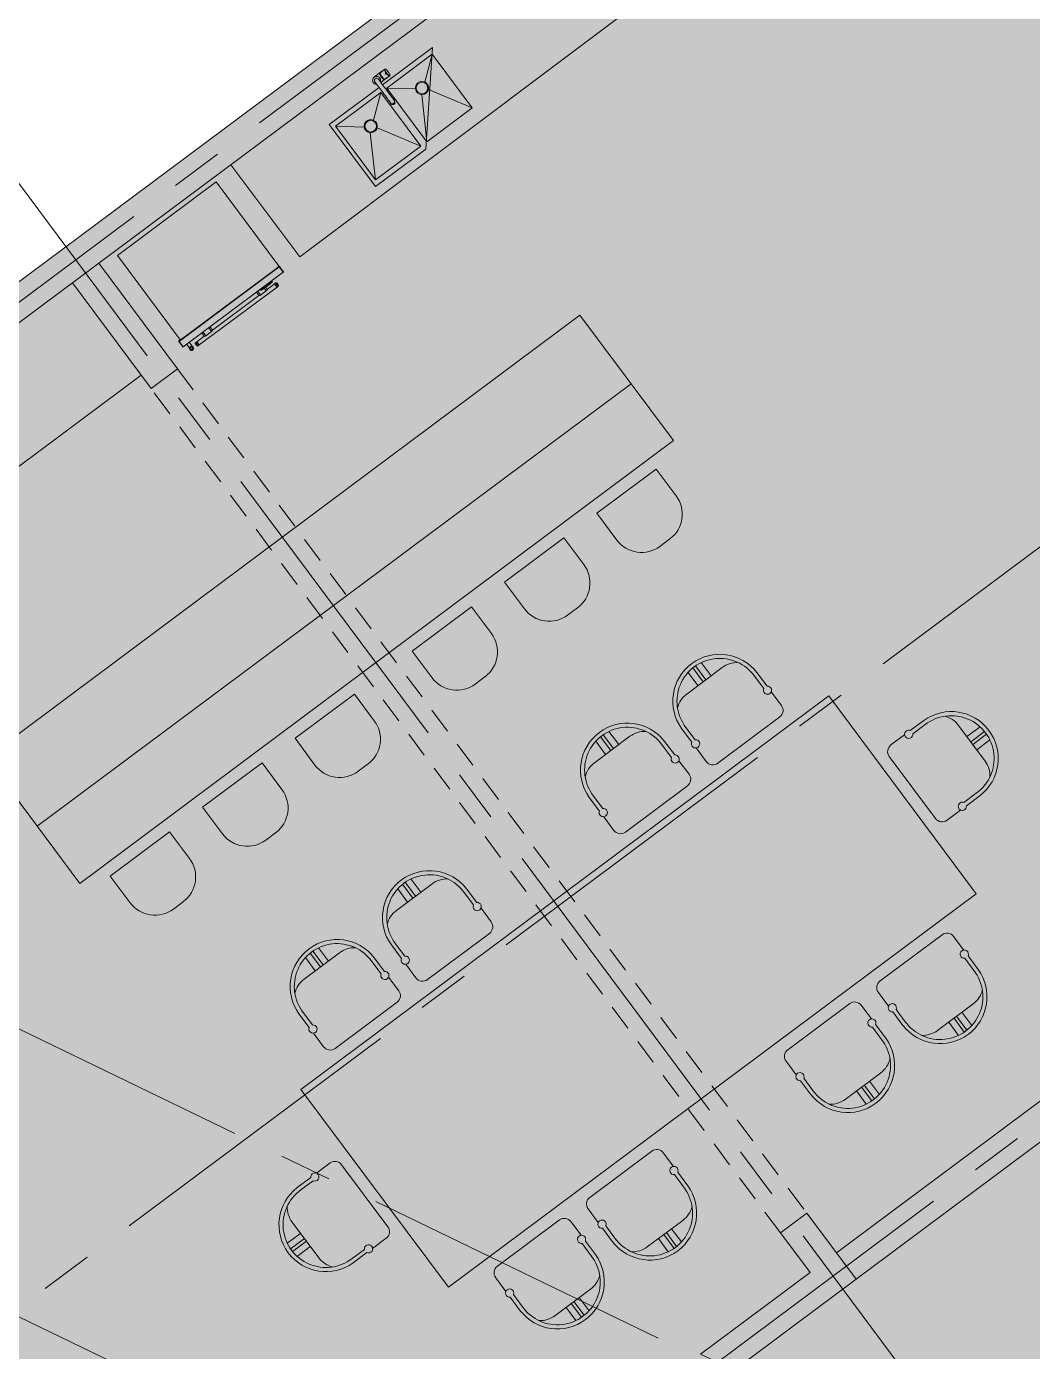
# Model space of a CAD drawing. Header units: metres. Extents: x -466 to 1322, y -1072 to 50.
# Drawn here: x 820.5 to 826.61, y -196.56 to -188.51 of the extents above; entities that cross this region are included whole.
import ezdxf

# ---------------------------------------------------------------- set-up
doc = ezdxf.new("R2010")
doc.units = ezdxf.units.M
for name, pattern in [('B1 P BAJA$0$HIDDEN', [9.525, 6.35, -3.175]), ('CENTER2', [28.575, 19.05, -3.175, 3.175, -3.175]), ('Hidden 1_16_', [0.002381, 0.001587, -0.00079375])]:
    doc.linetypes.add(name, pattern=pattern)
for name, color, linetype, lineweight in [('A - Hatch muros', 4, 'Continuous', 0), ('A - MURO BAJO', 2, 'Continuous', 0), ('A - PROY', 250, 'B1 P BAJA$0$HIDDEN', 0), ('A-EJES', 61, 'CENTER2', 0), ('A-Furn-Ktch', 122, 'Continuous', 5), ('A-MUEBLES', 5, 'Continuous', 0), ('A-MURO INT', 4, 'Continuous', 0)]:
    doc.layers.add(name, color=color, linetype=linetype, lineweight=lineweight)
doc.layers.add('Hatch Exterior', color=7, linetype='Continuous', lineweight=0, true_color=0xa99b89)
doc.layers.add('Hatch Interior', color=7, linetype='Continuous', lineweight=0, true_color=0xaf6350)
doc.layers.add('Hatch fondo', color=254, linetype='Continuous', lineweight=0, transparency=0.5)

# ---------------------------------------------------------------- blocks, each defined once
blk = doc.blocks.new('SILLA-15')
for p, q in [((-0.05, 0.45), (-0.05, 0.5501)), ((-0.01, 0.45), (-0.01, 0.5548)), ((0.01, 0.45), (0.01, 0.5548)), ((0.05, 0.45), (0.05, 0.5501))]:
    blk.add_line(p, q)
blk.add_lwpolyline([(0.285, 0.1967, -3.732051), (0.26, 0.1967), (0.26, 0.2901, 1.018704), (-0.26, 0.2901), (-0.26, 0.1967, -3.732051), (-0.285, 0.1967), (-0.285, 0.3, -0.982456), (0.285, 0.3)], format="xyb", close=True)
for points in [[(0.2302, 0.4159, 0.173601), (0.135, 0.45), (-0.135, 0.45, 0.173601), (-0.2302, 0.4159)], [(0.285, 0.1533), (0.285, 0.05, -0.414214), (0.235, 0), (-0.235, 0, -0.414214), (-0.285, 0.05), (-0.285, 0.1533)]]:
    blk.add_lwpolyline(points, format="xyb")

msp = doc.modelspace()

# ---------------------------------------------------------------- hatches: boundary and pattern name
at = {"layer": 'A - Hatch muros', "transparency": 33554687}
h = msp.add_hatch(color=256, dxfattribs=at)
h.dxf.hatch_style = 1
h.paths.add_polyline_path([(819.3328, -197.2508), (818.2571, -195.8076), (816.6535, -197.0028), (817.7292, -198.446), (813.4583, -201.6295), (808.2819, -199.1269), (820.1785, -190.2596), (846.3517, -170.751), (846.4712, -170.9113), (828.6338, -184.2067), (833.2355, -190.3804), (833.0751, -190.5), (828.4734, -184.3263), (822.4178, -188.8399), (822.2574, -188.9594), (814.8009, -194.5173), (815.3985, -195.3191), (815.2382, -195.4386), (814.6405, -194.6368), (812.7163, -196.0711), (813.3139, -196.8729), (813.1535, -196.9924), (812.5559, -196.1906), (808.6656, -199.0903), (813.436, -201.3966), (815.3647, -199.959), (813.6914, -197.714), (813.8517, -197.5945), (815.5251, -199.8395), (817.4494, -198.4052), (815.776, -196.1602), (815.9364, -196.0407), (816.534, -196.8425), (818.2979, -195.5277), (819.4639, -197.092)])
h = msp.add_hatch(color=256, dxfattribs=at)
h.dxf.hatch_style = 1
h.paths.add_polyline_path([(820.7763, -190.0634), (821.2544, -190.7048), (821.4148, -190.5853), (820.9367, -189.9439)])
h = msp.add_hatch(color=256, dxfattribs=at)
h.dxf.hatch_style = 1
h.paths.add_polyline_path([(824.7969, -196.6703), (825.5384, -196.1176), (825.2396, -195.7167), (825.0792, -195.8362), (825.2585, -196.0768), (824.5939, -196.5721)])
at = {"layer": 'Hatch Exterior', "transparency": 33554687}
h = msp.add_hatch(color=256, dxfattribs=at)
h.dxf.hatch_style = 1
h.paths.add_polyline_path([(846.3517, -170.751), (849.28, -174.6797), (850.7508, -173.5834), (851.8974, -176.4705), (845.0387, -181.5827), (825.5384, -196.1176), (820.9367, -189.9439)])
at = {"layer": 'Hatch fondo', "transparency": 33554559}
h = msp.add_hatch(color=256, dxfattribs=at)
h.dxf.hatch_style = 1
edge = h.paths.add_edge_path()
edge.add_line((813.4583, -201.6295), (817.5689, -198.5656))
edge.add_line((817.5689, -198.5656), (818.1976, -199.4091))
edge.add_arc((819.7108, -201.2719), 2.4, 129.08763, 313.62483)
edge.add_line((821.3667, -203.0092), (823.7178, -204.1459))
edge.add_line((823.7178, -204.1459), (822.7603, -206.1266))
edge.add_line((822.7603, -206.1266), (813.4583, -201.6295))
h.paths.add_polyline_path([(826.3193, -197.4063), (824.7969, -196.6703), (846.546, -180.2757), (851.8974, -176.4705), (850.7508, -173.5834), (849.28, -174.6797), (846.3517, -170.751), (848.8781, -168.8679), (859.5379, -195.7091), (857.2702, -200.5653), (852.2011, -198.7371), (848.7497, -190.4706), (845.6345, -183.0095)])
at = {"layer": 'Hatch Interior', "transparency": 33554687}
h = msp.add_hatch(color=256, dxfattribs=at)
h.dxf.hatch_style = 1
h.paths.add_polyline_path([(812.5967, -195.9108), (820.8172, -189.7835), (825.5384, -196.1176), (824.7969, -196.6703), (848.369, -208.0663), (845.3112, -214.389), (840.9909, -212.2996), (840.6862, -212.9298), (836.4548, -210.8841), (836.7594, -210.2539), (820.7387, -202.4835), (819.7911, -201.2126), (821.3946, -200.0169), (819.3328, -197.2508), (815.6446, -199.9998)])

# ---------------------------------------------------------------- linework, layer by layer
at = {"layer": 'A - Hatch muros'}
msp.add_lwpolyline([(820.7763, -190.0634), (821.2544, -190.7048), (821.4148, -190.5853), (820.9367, -189.9439)], close=True, dxfattribs=at)
at = {"layer": 'A - MURO BAJO', "ltscale": 0.05}
msp.add_line((820.5634, -193.3652), (824.1715, -190.6759), dxfattribs=at)
for points in [[(847.9112, -179.1922), (836.4411, -187.7416), (825.4188, -195.9572)], [(821.7398, -189.3453), (822.1576, -189.9057), (826.4145, -186.7088), (826.0082, -186.1637)], [(821.1947, -190.6247), (816.9831, -193.7638), (816.5648, -193.2025)], [(825.2585, -196.0768), (824.8955, -196.3473)]]:
    msp.add_lwpolyline(points, dxfattribs=at)
at = {"layer": 'A - MURO BAJO'}
msp.add_lwpolyline([(847.9878, -179.3845), (836.5607, -187.902), (825.5384, -196.1176)], dxfattribs=at)
at = {"layer": 'A - MURO BAJO', "ltscale": 0.05}
msp.add_lwpolyline([(820.8222, -193.7127), (824.4293, -191.0218), (823.8607, -190.2589), (820.2525, -192.9484)], close=True, dxfattribs=at)
at = {"layer": 'A - PROY', "color": 250, "linetype": 'Hidden 1_16_', "ltscale": 100}
for points in [[(821.4148, -190.5853), (825.2396, -195.7167)], [(825.0792, -195.8362), (821.2544, -190.7048)]]:
    msp.add_lwpolyline(points, dxfattribs=at)
at = {"layer": 'A-EJES', "ltscale": 0.1}
for p, q in [((846.351, -170.8762), (804.6473, -201.9608)), ((845.559, -177.578), (809.652, -204.3418)), ((846.6291, -180.2726), (812.4939, -205.7158)), ((826.3546, -197.38), (818.3746, -186.6739)), ((852.6349, -210.1561), (812.7441, -190.8707)), ((852.0844, -211.6394), (811.3204, -191.9318))]:
    msp.add_line(p, q, dxfattribs=at)
at = {"layer": 'A-Furn-Ktch'}
for points in [[(822.6615, -188.8597), (822.9643, -188.634), (822.9231, -189.2507), (822.618, -189.4781), (822.3372, -189.1014), (822.6398, -188.8759)], [(822.9174, -188.8429), (822.962, -188.6745)], [(822.6457, -188.7864), (822.6747, -188.7648)], [(822.6736, -188.7668), (822.6465, -188.7858)], [(822.6736, -188.7668), (822.6747, -188.7648)], [(822.6736, -188.7668), (822.674, -188.769)], [(822.674, -188.769), (822.6748, -188.7734)], [(822.6755, -188.7642), (822.6745, -188.7662)], [(822.6745, -188.7662), (822.6746, -188.7698)], [(822.6746, -188.7698), (822.6756, -188.7728)], [(822.6747, -188.7648), (822.6769, -188.7644)], [(822.6776, -188.7789), (822.6748, -188.7734)], [(822.6761, -188.765), (822.6751, -188.767)], [(822.6751, -188.767), (822.6754, -188.7692)], [(822.6754, -188.7692), (822.6762, -188.7736)], [(822.6755, -188.7642), (822.6769, -188.7644)], [(822.6784, -188.7783), (822.6756, -188.7728)], [(822.6761, -188.765), (822.6783, -188.7646)], [(822.6784, -188.7783), (822.6762, -188.7736)], [(822.6769, -188.7644), (822.6803, -188.7656)], [(822.6776, -188.7789), (822.6812, -188.7837)], [(822.6783, -188.7646), (822.6803, -188.7656)], [(822.6784, -188.7783), (822.6812, -188.7837)], [(822.6784, -188.7783), (822.682, -188.7831)], [(822.6803, -188.7656), (822.6829, -188.7674)], [(822.6803, -188.7656), (822.6829, -188.7674)], [(822.6812, -188.7837), (822.683, -188.7861)], [(822.6812, -188.7837), (822.6836, -188.7869)], [(822.682, -188.7831), (822.6856, -188.7879)], [(822.6829, -188.7674), (822.6835, -188.7682)], [(822.6835, -188.7682), (822.6873, -188.7717)], [(822.6873, -188.7717), (822.6917, -188.7759)], [(822.6917, -188.7759), (822.6953, -188.7807)], [(822.6953, -188.7807), (822.6989, -188.7855)], [(822.6097, -188.8137), (822.6433, -188.7882)], [(822.6125, -188.8274), (822.6113, -188.8308)], [(822.6113, -188.8308), (822.6114, -188.8344)], [(822.6114, -188.8344), (822.6122, -188.8389)], [(822.6122, -188.8389), (822.614, -188.8413)], [(822.6143, -188.8248), (822.6125, -188.8274)], [(822.614, -188.8413), (822.6146, -188.8421)], [(822.6161, -188.8222), (822.6143, -188.8248)], [(822.6146, -188.8421), (822.6158, -188.8437)], [(822.6158, -188.8437), (822.6164, -188.8445)], [(822.6199, -188.8206), (822.6161, -188.8222)], [(822.6164, -188.8445), (822.6182, -188.8469)], [(822.6182, -188.8469), (822.6188, -188.8477)], [(822.6188, -188.8477), (822.6206, -188.8501)], [(822.6229, -188.8196), (822.6199, -188.8206)], [(822.6206, -188.8501), (822.6224, -188.8525)], [(822.6224, -188.8525), (822.6248, -188.8558)], [(822.6265, -188.8194), (822.6229, -188.8196)], [(822.6248, -188.8558), (822.626, -188.8574)], [(822.626, -188.8574), (822.629, -188.8614)], [(822.6299, -188.8207), (822.6265, -188.8194)], [(822.629, -188.8614), (822.6338, -188.8678)], [(822.634, -188.8227), (822.6299, -188.8207)], [(822.634, -188.8227), (822.6358, -188.8251)], [(822.6358, -188.8251), (822.6364, -188.8259)], [(822.6364, -188.8259), (822.6376, -188.8275)], [(822.6376, -188.8275), (822.6382, -188.8283)], [(822.6382, -188.8283), (822.6399, -188.8307)], [(822.6399, -188.8307), (822.6405, -188.8315)], [(822.6405, -188.8315), (822.6423, -188.8339)], [(822.6423, -188.8339), (822.6441, -188.8363)], [(822.6431, -188.7896), (822.6427, -188.7924)], [(822.6427, -188.7924), (822.6443, -188.7962)], [(822.6441, -188.7876), (822.6431, -188.7896)], [(822.6431, -188.7896), (822.6433, -188.7882)], [(822.6433, -188.7882), (822.6455, -188.7878)], [(822.6441, -188.7876), (822.6455, -188.7878)], [(822.6441, -188.8363), (822.6465, -188.8396)], [(822.6471, -188.8017), (822.6443, -188.7962)], [(822.6471, -188.8017), (822.6443, -188.7962)], [(822.6447, -188.7884), (822.6445, -188.7898)], [(822.6447, -188.7884), (822.6455, -188.7878)], [(822.6455, -188.7878), (822.6463, -188.7872)], [(822.6461, -188.7886), (822.6455, -188.7878)], [(822.6459, -188.79), (822.6461, -188.7886)], [(822.6475, -188.7938), (822.6459, -188.79)], [(822.6465, -188.7858), (822.6463, -188.7872)], [(822.6465, -188.8396), (822.6477, -188.8412)], [(822.6471, -188.8017), (822.6499, -188.8071)], [(822.6475, -188.7938), (822.6503, -188.7992)], [(822.6477, -188.8412), (822.6501, -188.8444)], [(822.6499, -188.8071), (822.6535, -188.8119)], [(822.6501, -188.8444), (822.6507, -188.8452)], [(822.6525, -188.8039), (822.6503, -188.7992)], [(822.6733, -188.8284), (822.6507, -188.8452)], [(822.6507, -188.8452), (822.6555, -188.8516)], [(822.6531, -188.8047), (822.6525, -188.8039)], [(822.6567, -188.8095), (822.6531, -188.8047)], [(822.6535, -188.8119), (822.6576, -188.8175)], [(822.6555, -188.8516), (822.6615, -188.8597)], [(822.6609, -188.8151), (822.6567, -188.8095)], [(822.6576, -188.8175), (822.662, -188.8218)], [(822.6608, -188.8201), (822.662, -188.8218)], [(822.6653, -188.8194), (822.6609, -188.8151)], [(822.6615, -188.8597), (822.6675, -188.8677)], [(822.662, -188.8218), (822.6659, -188.8252)], [(822.662, -188.8218), (822.6659, -188.8252)], [(822.6691, -188.8228), (822.6653, -188.8194)], [(822.6691, -188.8278), (822.6659, -188.8252)], [(822.6691, -188.8228), (822.6723, -188.8254)], [(822.6725, -188.829), (822.6691, -188.8278)], [(822.6723, -188.8254), (822.6737, -188.8256)], [(822.6733, -188.8284), (822.6725, -188.829)], [(822.6749, -188.8272), (822.6733, -188.8284)], [(822.6737, -188.8256), (822.6743, -188.8264)], [(822.6743, -188.8264), (822.6749, -188.8272)], [(822.6743, -188.8264), (822.6757, -188.8266)], [(822.6757, -188.8266), (822.7046, -188.805)], [(822.6757, -188.8266), (822.6765, -188.826)], [(822.6958, -188.8116), (822.6765, -188.826)], [(822.6784, -188.7883), (822.6776, -188.7889)], [(822.6776, -188.7889), (822.6782, -188.7897)], [(822.678, -188.7911), (822.6778, -188.7925)], [(822.678, -188.7911), (822.6778, -188.7925)], [(822.6778, -188.7925), (822.6784, -188.7933)], [(822.6778, -188.7925), (822.6784, -188.7933)], [(822.678, -188.7911), (822.6782, -188.7897)], [(822.678, -188.7911), (822.6782, -188.7897)], [(822.678, -188.7911), (822.6782, -188.7897)], [(822.678, -188.7911), (822.6786, -188.7919)], [(822.6784, -188.7883), (822.6782, -188.7897)], [(822.6784, -188.7883), (822.6782, -188.7897)], [(822.68, -188.7871), (822.6784, -188.7883)], [(822.68, -188.7871), (822.6784, -188.7883)], [(822.6784, -188.7883), (822.68, -188.7871)], [(822.6786, -188.7919), (822.6784, -188.7933)], [(822.6784, -188.7933), (822.679, -188.7941)], [(822.6784, -188.7933), (822.6798, -188.7935)], [(822.6784, -188.7933), (822.679, -188.7941)], [(822.679, -188.7941), (822.6798, -188.7935)], [(822.679, -188.7941), (822.6798, -188.7935)], [(822.6798, -188.7935), (822.6804, -188.7943)], [(822.6798, -188.7935), (822.6804, -188.7943)], [(822.6798, -188.7935), (822.6804, -188.7943)], [(822.68, -188.7871), (822.6808, -188.7865)], [(822.68, -188.7871), (822.6808, -188.7865)], [(822.68, -188.7871), (822.6808, -188.7865)], [(822.6804, -188.7943), (822.6818, -188.7945)], [(822.6804, -188.7943), (822.6818, -188.7945)], [(822.6804, -188.7943), (822.6818, -188.7945)], [(822.6808, -188.7865), (822.6816, -188.7859)], [(822.6808, -188.7865), (822.6822, -188.7867)], [(822.6808, -188.7865), (822.6822, -188.7867)], [(822.6816, -188.7859), (822.6822, -188.7867)], [(822.6824, -188.7953), (822.6818, -188.7945)], [(822.6824, -188.7953), (822.6818, -188.7945)], [(822.6824, -188.7953), (822.6818, -188.7945)], [(822.6822, -188.7867), (822.683, -188.7861)], [(822.6822, -188.7867), (822.683, -188.7861)], [(822.6822, -188.7867), (822.6836, -188.7869)], [(822.6832, -188.7947), (822.6824, -188.7953)], [(822.6832, -188.7947), (822.6824, -188.7953)], [(822.6832, -188.7947), (822.6824, -188.7953)], [(822.683, -188.7861), (822.6836, -188.7869)], [(822.683, -188.7861), (822.6836, -188.7869)], [(822.6848, -188.7935), (822.6832, -188.7947)], [(822.6848, -188.7935), (822.6832, -188.7947)], [(822.6848, -188.7935), (822.6832, -188.7947)], [(822.6836, -188.7869), (822.685, -188.7871)], [(822.6836, -188.7869), (822.6842, -188.7877)], [(822.6836, -188.7869), (822.685, -188.7871)], [(822.6842, -188.7877), (822.6856, -188.7879)], [(822.6848, -188.7935), (822.6856, -188.7929)], [(822.6848, -188.7935), (822.6856, -188.7929)], [(822.6856, -188.7929), (822.6848, -188.7935)], [(822.685, -188.7871), (822.6856, -188.7879)], [(822.685, -188.7871), (822.6856, -188.7879)], [(822.6856, -188.7879), (822.6854, -188.7893)], [(822.6854, -188.7893), (822.686, -188.7901)], [(822.6862, -188.7887), (822.6856, -188.7879)], [(822.6856, -188.7879), (822.6862, -188.7887)], [(822.6856, -188.7929), (822.6864, -188.7923)], [(822.6856, -188.7929), (822.6864, -188.7923)], [(822.6864, -188.7923), (822.6856, -188.7929)], [(822.6866, -188.7909), (822.6858, -188.7915)], [(822.6866, -188.7909), (822.6858, -188.7915)], [(822.6866, -188.7909), (822.6858, -188.7915)], [(822.6858, -188.7915), (822.6864, -188.7923)], [(822.6864, -188.7923), (822.6858, -188.7915)], [(822.6858, -188.7915), (822.6864, -188.7923)], [(822.686, -188.7901), (822.6862, -188.7887)], [(822.6862, -188.7887), (822.686, -188.7901)], [(822.686, -188.7901), (822.689, -188.7941)], [(822.686, -188.7901), (822.6866, -188.7909)], [(822.686, -188.7901), (822.6866, -188.7909)], [(822.686, -188.7901), (822.6866, -188.7909)], [(822.6862, -188.7887), (822.6892, -188.7927)], [(822.6866, -188.7909), (822.689, -188.7941)], [(822.689, -188.7941), (822.6926, -188.799)], [(822.689, -188.7941), (822.6934, -188.7984)], [(822.6892, -188.7927), (822.6928, -188.7976)], [(822.6926, -188.799), (822.6964, -188.8024)], [(822.6928, -188.7976), (822.6966, -188.801)], [(822.6934, -188.7984), (822.6972, -188.8018)], [(822.7004, -188.8044), (822.6964, -188.8024)], [(822.7006, -188.803), (822.6966, -188.801)], [(822.7004, -188.8044), (822.6972, -188.8018)], [(822.6989, -188.7855), (822.7017, -188.791)], [(822.703, -188.8062), (822.7004, -188.8044)], [(822.7032, -188.8048), (822.7004, -188.8044)], [(822.7026, -188.804), (822.7006, -188.803)], [(822.7017, -188.791), (822.7039, -188.7956)], [(822.7048, -188.8036), (822.7026, -188.804)], [(822.7046, -188.805), (822.703, -188.8062)], [(822.7054, -188.8044), (822.7032, -188.8048)], [(822.7039, -188.7956), (822.7045, -188.7964)], [(822.7045, -188.7964), (822.7061, -188.8002)], [(822.7055, -188.7994), (822.7045, -188.7964)], [(822.7062, -188.8038), (822.7046, -188.805)], [(822.7048, -188.8036), (822.7058, -188.8016)], [(822.7054, -188.8044), (822.7062, -188.8038)], [(822.7058, -188.8016), (822.7055, -188.7994)], [(822.7056, -188.803), (822.7061, -188.8002)], [(822.7056, -188.803), (822.7062, -188.8038)], [(822.7056, -188.803), (822.7062, -188.8038)], [(822.7062, -188.8038), (822.7056, -188.803)], [(822.6058, -189.0753), (822.6505, -188.9067)], [(822.6338, -188.8678), (822.6398, -188.8759)], [(822.6398, -188.8759), (822.6458, -188.8839)], [(822.6458, -188.8839), (822.6518, -188.892)], [(822.6518, -188.892), (822.6584, -188.9008)], [(822.6584, -188.9008), (822.665, -188.9097)], [(822.665, -188.9097), (822.6716, -188.9185)], [(822.6675, -188.8677), (822.6735, -188.8758)], [(822.6716, -188.9185), (822.6782, -188.9273)], [(822.6735, -188.8758), (822.6801, -188.8846)], [(822.6782, -188.9273), (822.6848, -188.9362)], [(822.6801, -188.8846), (822.6867, -188.8935)], [(822.6848, -188.9362), (822.6902, -188.9434)], [(822.861, -188.8851), (822.6867, -188.8797)], [(822.6867, -188.8935), (822.6933, -188.9023)], [(822.6902, -188.9434), (822.6962, -188.9515)], [(822.6933, -188.9023), (822.6999, -188.9112)], [(822.6999, -188.9112), (822.7065, -188.92)], [(822.7065, -188.92), (822.7119, -188.9272)], [(822.7119, -188.9272), (822.7179, -188.9353)], [(822.7179, -188.9353), (822.7227, -188.9417)], [(822.7227, -188.9417), (822.7269, -188.9474)], [(822.899, -188.9195), (822.9297, -189.2057)], [(822.9401, -188.8887), (823.205, -189.0005)], [(822.6962, -188.9515), (822.701, -188.9579)], [(822.701, -188.9579), (822.7052, -188.9635)], [(822.7052, -188.9635), (822.7094, -188.9692)], [(822.7094, -188.9692), (822.7142, -188.9756)], [(822.7124, -188.9732), (822.7112, -188.9716)], [(822.7269, -188.9474), (822.7311, -188.953)], [(822.7311, -188.953), (822.7359, -188.9594)], [(822.5493, -189.1173), (822.3752, -189.1119)], [(822.5867, -189.1521), (822.6182, -189.4379)], [(822.6279, -189.1216), (822.8935, -189.2327)], [(822.0323, -189.9644), (821.4242, -190.4176)], [(822.0335, -189.966), (821.4254, -190.4192)], [(822.018, -189.9737), (822.0317, -189.9636)], [(822.0269, -189.9672), (822.0188, -189.9731)], [(822.0307, -189.9656), (822.0323, -189.9644)], [(822.0323, -189.9644), (822.0317, -189.9636)], [(822.0589, -189.9983), (822.0331, -189.9638)], [(822.0331, -189.9638), (822.0589, -189.9983)], [(822.0575, -189.9981), (822.0335, -189.966)], [(822.0573, -189.9945), (822.0345, -189.964)], [(822.0351, -189.9648), (822.0591, -189.9969)], [(822.0575, -189.9981), (821.4494, -190.4514)], [(822.0581, -189.9989), (821.45, -190.4522)], [(821.9883, -190.0597), (821.9859, -190.0615), (821.9824, -190.0653), (821.9784, -190.0683), (821.9744, -190.0713), (821.9696, -190.0749), (821.9621, -190.0817), (821.9533, -190.0883), (821.9446, -190.0935), (821.9398, -190.0971), (821.9358, -190.1001), (821.9318, -190.1031), (821.9287, -190.1041), (821.9279, -190.1047), (821.9271, -190.1053), (821.9263, -190.1059), (821.9255, -190.1065)], [(822.0049, -190.0686), (821.959, -190.1028)], [(821.9881, -190.0511), (821.9893, -190.0527)], [(821.9893, -190.0527), (821.9881, -190.0511)], [(821.9903, -190.0557), (821.9891, -190.0541)], [(821.9903, -190.0557), (821.9891, -190.0541)], [(821.9893, -190.0527), (821.9905, -190.0543)], [(821.9899, -190.0585), (821.9907, -190.0579), (821.9901, -190.0571), (821.9903, -190.0557)], [(822.0113, -190.0638), (822.0049, -190.0686)], [(822.0049, -190.0686), (822.0199, -190.0887)], [(822.0049, -190.0686), (822.0127, -190.0791)], [(822.0113, -190.0638), (822.0263, -190.0839)], [(822.0198, -190.0651), (822.0275, -190.0755)], [(822.0573, -189.9945), (822.0579, -189.9953)], [(821.5477, -190.4407), (822.0199, -190.0887)], [(821.91, -190.1394), (821.6276, -190.3498)], [(821.8956, -190.1201), (821.91, -190.1394)], [(821.9196, -190.1372), (821.9028, -190.1147)], [(821.9185, -190.1055), (821.9173, -190.1039)], [(821.9173, -190.1039), (821.9185, -190.1055)], [(821.9196, -190.1372), (821.918, -190.1384)], [(821.9185, -190.1055), (821.9197, -190.1071)], [(821.9196, -190.1372), (821.9542, -190.1114)], [(821.9199, -190.1057), (821.9207, -190.1051)], [(821.9199, -190.1057), (821.9211, -190.1073)], [(821.9207, -190.1051), (821.9219, -190.1067)], [(821.9219, -190.1067), (821.9211, -190.1073)], [(821.9211, -190.1073), (821.9225, -190.1075), (821.9239, -190.1077)], [(821.9542, -190.1114), (821.9422, -190.0953)], [(821.9598, -190.1022), (821.9509, -190.0901)], [(821.9566, -190.1096), (821.9542, -190.1114)], [(821.9566, -190.1096), (821.9576, -190.1076), (821.9586, -190.1056), (821.9588, -190.1042), (821.9596, -190.1036), (821.9598, -190.1022), (821.959, -190.1028)], [(822.0127, -190.0791), (822.0199, -190.0887)], [(822.0199, -190.0887), (822.0263, -190.0839)], [(821.5778, -190.387), (821.5327, -190.4206)], [(821.5634, -190.3677), (821.5778, -190.387)], [(821.5874, -190.3848), (821.5706, -190.3623)], [(821.5874, -190.3848), (821.5858, -190.386)], [(821.5874, -190.3848), (821.622, -190.359)], [(821.622, -190.359), (821.6052, -190.3365)], [(821.6276, -190.3498), (821.6132, -190.3305)], [(821.6244, -190.3572), (821.622, -190.359)], [(821.6244, -190.3572), (821.6254, -190.3552), (821.6264, -190.3532), (821.6266, -190.3518), (821.6274, -190.3512), (821.6276, -190.3498)], [(821.424, -190.419), (821.4232, -190.4196)], [(821.4234, -190.4182), (821.4491, -190.4528)], [(821.4491, -190.4528), (821.4234, -190.4182)], [(821.4238, -190.4154), (821.4375, -190.4052)], [(821.4244, -190.4162), (821.4238, -190.4154)], [(821.4477, -190.4526), (821.4238, -190.4204)], [(821.4244, -190.4162), (821.438, -190.406)], [(821.425, -190.417), (821.4244, -190.4162)], [(821.425, -190.417), (821.4387, -190.4068)], [(821.4254, -190.4192), (821.4494, -190.4514)], [(821.4375, -190.4052), (821.438, -190.406)], [(821.438, -190.406), (821.4387, -190.4068)], [(821.4891, -190.4594), (821.4717, -190.436)], [(821.5043, -190.448), (821.487, -190.4246)], [(821.532, -190.4448), (821.5243, -190.4344)], [(821.5327, -190.4206), (821.5263, -190.4254)], [(821.5413, -190.4455), (821.5263, -190.4254)], [(821.5477, -190.4407), (821.5327, -190.4206)], [(821.5327, -190.4206), (821.5405, -190.431)], [(821.5405, -190.431), (821.5477, -190.4407)], [(821.5413, -190.4455), (821.5477, -190.4407)]]:
    msp.add_lwpolyline(points, dxfattribs=at)
for points in [[(823.205, -189.0005), (822.962, -188.6745), (822.6867, -188.8797), (822.9297, -189.2057)], [(822.6182, -189.4379), (822.3752, -189.1119), (822.6505, -188.9067), (822.8935, -189.2327)], [(821.0499, -189.8971), (821.433, -190.411), (822.0335, -189.9634), (821.6505, -189.4495)]]:
    msp.add_lwpolyline(points, close=True, dxfattribs=at)
for centre, radius in [((822.9005, -188.8794), 0.0402), ((822.9005, -188.8794), 0.0351), ((822.589, -189.1116), 0.0402), ((822.589, -189.1116), 0.0351)]:
    msp.add_circle(centre, radius, dxfattribs=at)
msp.add_arc((822.6249, -188.8332), 0.0247, 339.95442, 273.4448, dxfattribs=at)
for points in [[(822.6513, -188.908), (822.6508, -188.9073), (822.6498, -188.9072), (822.6492, -188.9077)], [(822.6886, -188.8783), (822.6879, -188.8788), (822.6878, -188.8798), (822.6883, -188.8804)], [(822.0302, -189.9669), (822.0291, -189.9671), (822.028, -189.9676), (822.0271, -189.9683)], [(822.0348, -189.9644), (822.034, -189.9633), (822.0324, -189.963), (822.0313, -189.9639)], [(822.0322, -189.9645), (822.0321, -189.9645), (822.032, -189.9646), (822.0319, -189.9647)], [(822.0332, -189.9652), (822.033, -189.9652), (822.0327, -189.9653), (822.0325, -189.9655)], [(822.0332, -189.9652), (822.033, -189.9652), (822.0327, -189.9653), (822.0325, -189.9655)], [(822.0346, -189.9658), (822.0343, -189.9653), (822.0338, -189.9651), (822.0332, -189.9652)], [(822.0336, -189.9649), (822.0334, -189.9654), (822.0335, -189.9659), (822.0338, -189.9664)], [(822.0348, -189.9644), (822.0347, -189.9643), (822.0347, -189.9642), (822.0346, -189.9642)], [(821.919, -190.1063), (821.9454, -190.0934), (821.9692, -190.0756), (821.9891, -190.054)], [(821.92, -190.1058), (821.9457, -190.0931), (821.9688, -190.0758), (821.9883, -190.0549)], [(821.9214, -190.1077), (821.9461, -190.0934), (821.9691, -190.0763), (821.9898, -190.0568)], [(821.9888, -190.0605), (821.9892, -190.0601), (821.9897, -190.0596), (821.9902, -190.0592)], [(821.9898, -190.0562), (821.9902, -190.0558), (821.9905, -190.0554), (821.9909, -190.0551)], [(822.0201, -190.0655), (822.0179, -190.0626), (822.0138, -190.062), (822.0109, -190.0641)], [(822.0578, -189.9985), (822.0581, -189.999), (822.0586, -189.9992), (822.0591, -189.9991)], [(822.0583, -190.0001), (822.0585, -189.9999), (822.0587, -189.9997), (822.0588, -189.9994)], [(822.0583, -190.0001), (822.0585, -189.9999), (822.0587, -189.9997), (822.0588, -189.9994)], [(822.0588, -189.9994), (822.059, -189.9989), (822.0589, -189.9984), (822.0586, -189.9979)], [(821.9092, -190.1406), (821.9119, -190.1406), (821.9145, -190.1403), (821.9171, -190.1396)], [(821.9195, -190.1083), (821.92, -190.108), (821.9204, -190.1078), (821.9209, -190.1076)], [(821.9237, -190.1088), (821.9242, -190.1084), (821.9247, -190.1081), (821.9253, -190.1078)], [(822.0265, -190.085), (822.0294, -190.0829), (822.03, -190.0788), (822.0278, -190.0759)], [(821.5778, -190.3876), (821.5805, -190.3877), (821.5831, -190.3873), (821.5857, -190.3866)], [(821.424, -190.4165), (821.4229, -190.4174), (821.4226, -190.4189), (821.4235, -190.42)], [(821.424, -190.4165), (821.4229, -190.4174), (821.4226, -190.4189), (821.4235, -190.42)], [(821.4249, -190.4202), (821.4246, -190.4198), (821.424, -190.4196), (821.4235, -190.4196)], [(821.4239, -190.4194), (821.4237, -190.4199), (821.4237, -190.4204), (821.4241, -190.4208)], [(821.4244, -190.4187), (821.4241, -190.4189), (821.424, -190.4191), (821.4239, -190.4194)], [(821.4244, -190.4187), (821.4241, -190.4189), (821.424, -190.4191), (821.4239, -190.4194)], [(821.4246, -190.4173), (821.4245, -190.4174), (821.4244, -190.4175), (821.4243, -190.4175)], [(821.448, -190.453), (821.4484, -190.4534), (821.4489, -190.4537), (821.4494, -190.4536)], [(821.449, -190.4539), (821.4492, -190.4534), (821.4492, -190.4528), (821.4488, -190.4524)], [(821.4494, -190.4536), (821.4497, -190.4536), (821.4499, -190.4535), (821.4502, -190.4533)], [(821.4494, -190.4536), (821.4497, -190.4536), (821.4499, -190.4535), (821.4502, -190.4533)], [(821.5259, -190.4257), (821.523, -190.4278), (821.5224, -190.4319), (821.5245, -190.4348)], [(821.5323, -190.4452), (821.5345, -190.4481), (821.5386, -190.4487), (821.5415, -190.4466)]]:
    msp.add_open_spline(points, degree=3, dxfattribs=at)
for points, knots in [([(822.7108, -188.9726), (822.7156, -188.9772), (822.7231, -188.9777), (822.7284, -188.9737), (822.7338, -188.9698), (822.7354, -188.9625), (822.7323, -188.9566)], [0, 0, 0, 0, 1, 1, 1, 2, 2, 2, 2]), ([(822.7135, -188.9763), (822.7184, -188.9813), (822.7263, -188.9819), (822.7318, -188.9775), (822.7372, -188.9731), (822.7385, -188.9653), (822.7346, -188.9595)], [0, 0, 0, 0, 1, 1, 1, 2, 2, 2, 2]), ([(821.511, -190.4536), (821.5069, -190.4481), (821.4991, -190.4469), (821.4935, -190.451), (821.4879, -190.4552), (821.4868, -190.463), (821.4909, -190.4686), (821.4951, -190.4741), (821.5029, -190.4753), (821.5085, -190.4712), (821.514, -190.467), (821.5152, -190.4592), (821.511, -190.4536)], [0, 0, 0, 0, 1, 1, 1, 2, 2, 2, 3, 3, 3, 4, 4, 4, 4]), ([(821.5062, -190.4572), (821.5041, -190.4543), (821.5, -190.4537), (821.4971, -190.4559), (821.4942, -190.458), (821.4936, -190.4621), (821.4958, -190.465), (821.4979, -190.4679), (821.502, -190.4685), (821.5049, -190.4663), (821.5078, -190.4642), (821.5084, -190.4601), (821.5062, -190.4572)], [0, 0, 0, 0, 1, 1, 1, 2, 2, 2, 3, 3, 3, 4, 4, 4, 4])]:
    msp.add_open_spline(points, degree=3, knots=knots, dxfattribs=at)
at = {"layer": 'A-MUEBLES'}
for p, q in [((823.9633, -191.4635), (824.3241, -191.1946)), ((824.3241, -191.1946), (824.4451, -191.357)), ((824.0843, -191.6259), (823.9633, -191.4635)), ((823.402, -191.8819), (823.7628, -191.6129)), ((823.7628, -191.6129), (823.8839, -191.7753)), ((824.4068, -191.6194), (824.3467, -191.6642)), ((823.5231, -192.0442), (823.402, -191.8819)), ((822.8408, -192.3002), (823.2016, -192.0313)), ((823.2016, -192.0313), (823.3226, -192.1936)), ((823.8456, -192.0377), (823.7854, -192.0825)), ((822.9618, -192.4626), (822.8408, -192.3002)), ((823.2843, -192.456), (823.2242, -192.5008)), ((822.1292, -192.8306), (822.49, -192.5617)), ((822.49, -192.5617), (822.611, -192.724)), ((822.2502, -192.993), (822.1292, -192.8306)), ((821.568, -193.2489), (821.9288, -192.98)), ((821.9288, -192.98), (822.0498, -193.1424)), ((822.5727, -192.9864), (822.5126, -193.0312)), ((821.689, -193.4113), (821.568, -193.2489)), ((821.0067, -193.6673), (821.3675, -193.3983)), ((821.3675, -193.3983), (821.4885, -193.5607)), ((822.0115, -193.4047), (821.9514, -193.4496)), ((821.1277, -193.8296), (821.0067, -193.6673)), ((821.4503, -193.8231), (821.3901, -193.8679))]:
    msp.add_line(p, q, dxfattribs=at)
msp.add_lwpolyline([(823.0614, -196.166), (826.2686, -193.7756), (825.3721, -192.5729), (822.165, -194.9634)], close=True, dxfattribs=at)
for centre, start, end in [((824.2948, -191.469), 306.69965, 36.69965), ((824.2346, -191.5138), 216.69965, 306.69965), ((823.7335, -191.8874), 306.69965, 36.69965), ((823.6734, -191.9322), 216.69965, 306.69965), ((823.1723, -192.3057), 306.69965, 36.69965), ((823.1121, -192.3505), 216.69965, 306.69965), ((822.4607, -192.8361), 306.69965, 36.69965), ((822.4006, -192.8809), 216.69965, 306.69965), ((821.8994, -193.2544), 306.69965, 36.69965), ((821.8393, -193.2992), 216.69965, 306.69965), ((821.3382, -193.6727), 306.69965, 36.69965), ((821.2781, -193.7176), 216.69965, 306.69965)]:
    msp.add_arc(centre, 0.1875, start, end, dxfattribs=at)
at = {"layer": 'A-MURO INT'}
msp.add_lwpolyline([(808.2819, -199.1269), (820.1785, -190.2596), (846.3517, -170.751), (846.4712, -170.9113), (828.6338, -184.2067), (833.2355, -190.3804), (833.0751, -190.5), (828.4734, -184.3263), (822.4178, -188.8399), (822.4178, -188.8399), (822.2574, -188.9594), (822.2574, -188.9594), (814.8009, -194.5173)], dxfattribs=at)
msp.add_lwpolyline([(824.7969, -196.6703), (825.5384, -196.1176), (825.2396, -195.7167), (825.0792, -195.8362), (825.2585, -196.0768), (824.5939, -196.5721), (824.7969, -196.6703)], close=True, dxfattribs=at)

# ---------------------------------------------------------------- block references
at = {"layer": 'A-MUEBLES'}
for p, rotation in [((824.8863, -192.8415), 36.69961023299826), ((823.1224, -194.1562), 36.69961023278432), ((825.3112, -194.5827), 216.6996102327841), ((822.5531, -195.6095), 126.6996102328935), ((823.5472, -195.8975), 216.6996102329982)]:
    msp.add_blockref('SILLA-15', p, dxfattribs=dict(at, rotation=rotation))
at = {"layer": 'A-MUEBLES', "xscale": -1}
for p, rotation in [((825.8805, -193.1294), 306.6996102340286), ((824.3251, -193.2598), 36.69961023299835), ((822.5612, -194.5745), 36.69961023278436), ((825.8724, -194.1644), 216.6996102327844), ((824.1085, -195.4792), 216.6996102329983)]:
    msp.add_blockref('SILLA-15', p, dxfattribs=dict(at, rotation=rotation))

doc.saveas('drawing.dxf')
